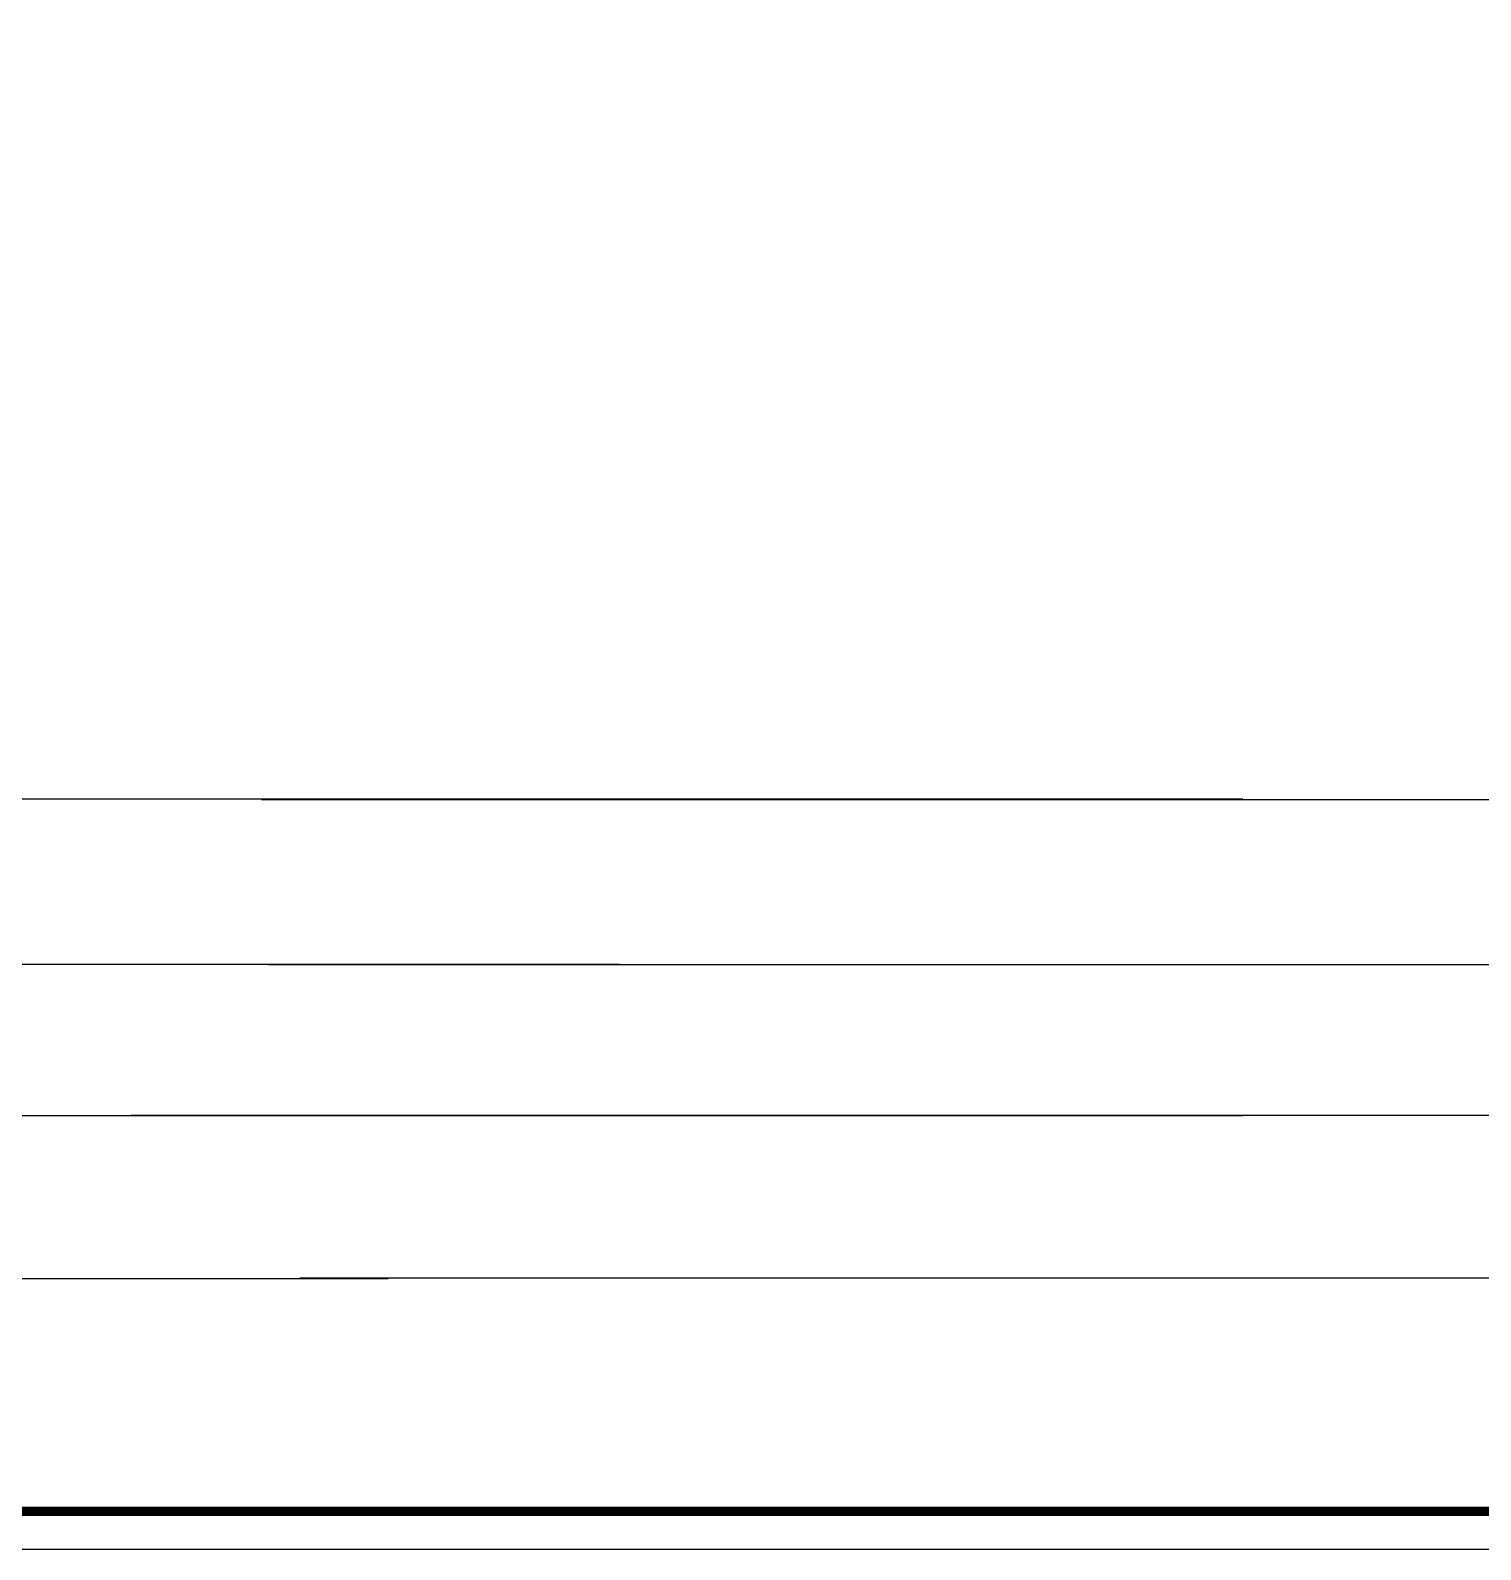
# Model space of a CAD drawing. Header units: millimetres. Extents: x 10667 to 23854, y -3427 to -2899.
# Drawn here: x 11474.4 to 11635.8, y -3426.8 to -3257.6 of the extents above; entities that cross this region are included whole.
import ezdxf

# ---------------------------------------------------------------- set-up
doc = ezdxf.new("R2010")
doc.units = ezdxf.units.MM
doc.header["$LTSCALE"] = 10
for name, color, linetype in [('4', 1, 'Continuous'), ('BOX', 7, 'Continuous'), ('PLINE', 1, 'Continuous')]:
    doc.layers.add(name, color=color, linetype=linetype)

msp = doc.modelspace()

# ---------------------------------------------------------------- linework, layer by layer
at = {"layer": '4', "color": 2}
msp.add_lwpolyline([(10666.54, -2898.77), (23853.86, -2898.77), (23853.86, -3426.84), (10666.54, -3426.84)], close=True, dxfattribs=at)
at = {"layer": 'BOX', "const_width": 1.05}
msp.add_lwpolyline([(10677.66, -2905.48), (23845.41, -2905.48), (23845.41, -3422.56), (10677.66, -3422.56)], close=True, dxfattribs=at)
at = {"layer": 'PLINE'}
for p, q in [((11085.49, -3343.24), (11609.35, -3343.24)), ((11500.1, -3343.29), (11752.88, -3343.29)), ((11083.56, -3361.63), (11539.95, -3361.63)), ((11500.93, -3361.69), (11753.02, -3361.69)), ((11084.55, -3378.49), (11609.35, -3378.49)), ((11485.59, -3378.46), (11753.99, -3378.46)), ((11085.17, -3396.63), (11514.2, -3396.63)), ((11504.37, -3396.57), (11754.28, -3396.57))]:
    msp.add_line(p, q, dxfattribs=at)

doc.saveas('drawing.dxf')
